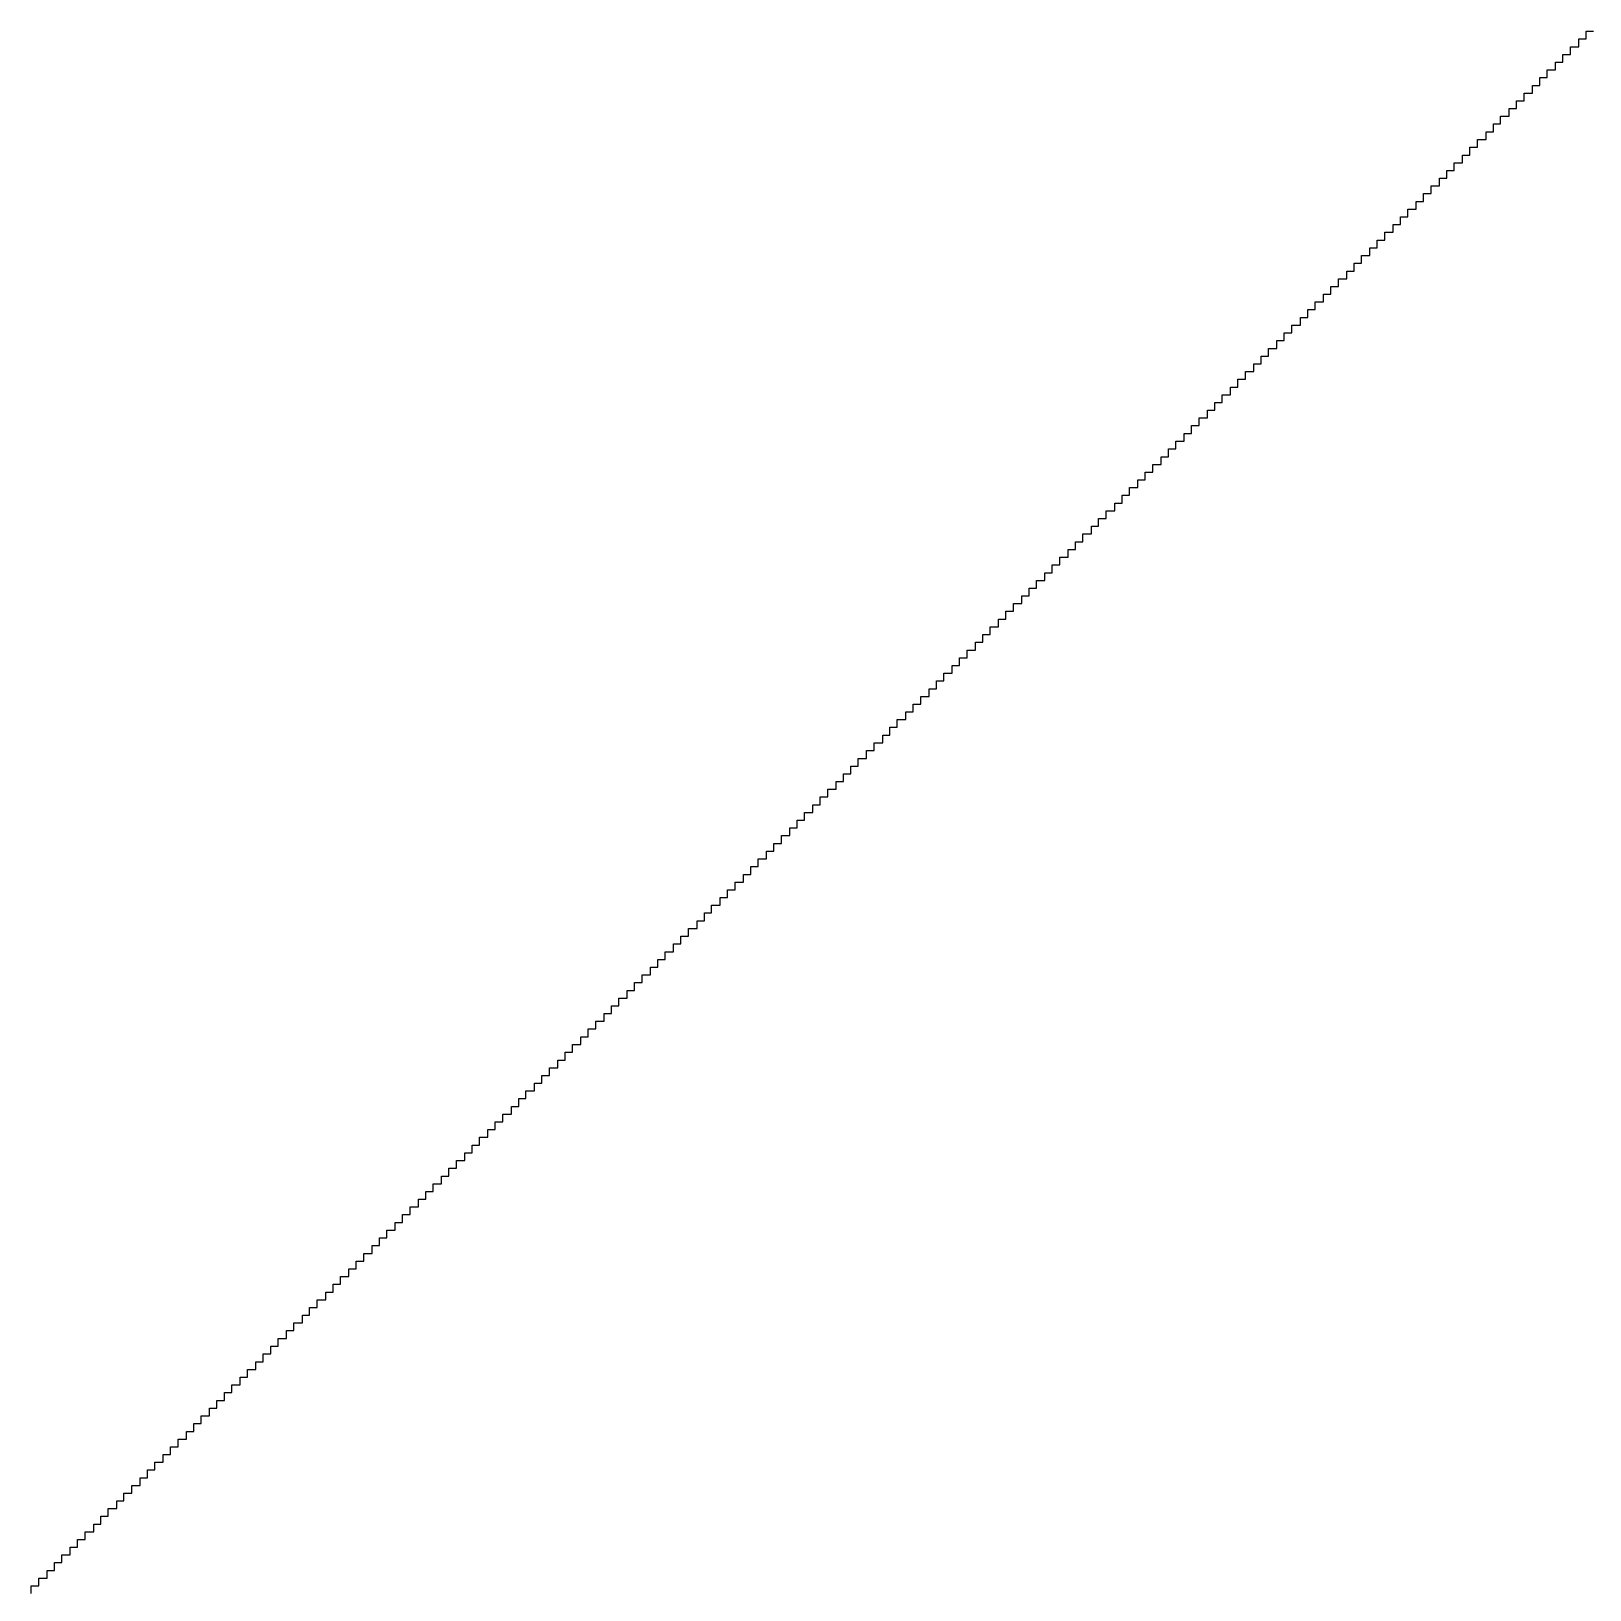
# Model space of a CAD drawing. Extents: x 134.1 to 218.7, y -126.2 to -72.1.
# Drawn here: x 151.564 to 155.829, y -100.52 to -96.255 of the extents above; entities that cross this region are included whole.
import ezdxf

# ---------------------------------------------------------------- set-up
doc = ezdxf.new("R2010")
doc.units = 0
doc.header["$MEASUREMENT"] = 0
doc.layers.add('BLACK', color=7, linetype='CONTINUOUS')

msp = doc.modelspace()

# ---------------------------------------------------------------- linework, layer by layer
at = {"layer": 'BLACK', "linetype": 'CONTINUOUS'}
for p, q in [((155.819, -96.2767), (155.819, -96.2553)), ((155.819, -96.2553), (155.839, -96.2553)), ((155.776, -96.3188), (155.776, -96.2977)), ((155.776, -96.2977), (155.799, -96.2977)), ((155.799, -96.2977), (155.799, -96.2767)), ((155.799, -96.2767), (155.819, -96.2767)), ((155.735, -96.3612), (155.735, -96.3402)), ((155.735, -96.3402), (155.755, -96.3402)), ((155.755, -96.3402), (155.755, -96.3188)), ((155.755, -96.3188), (155.776, -96.3188)), ((155.692, -96.4037), (155.692, -96.3823)), ((155.692, -96.3823), (155.712, -96.3823)), ((155.712, -96.3823), (155.712, -96.3612)), ((155.712, -96.3612), (155.735, -96.3612)), ((155.649, -96.4458), (155.649, -96.4247)), ((155.649, -96.4247), (155.672, -96.4247)), ((155.672, -96.4247), (155.672, -96.4037)), ((155.672, -96.4037), (155.692, -96.4037)), ((155.608, -96.4882), (155.608, -96.4672)), ((155.608, -96.4672), (155.628, -96.4672)), ((155.628, -96.4672), (155.628, -96.4458)), ((155.628, -96.4458), (155.649, -96.4458)), ((155.565, -96.5307), (155.565, -96.5093)), ((155.565, -96.5093), (155.585, -96.5093)), ((155.585, -96.5093), (155.585, -96.4882)), ((155.585, -96.4882), (155.608, -96.4882)), ((155.522, -96.5728), (155.522, -96.5517)), ((155.522, -96.5517), (155.545, -96.5517)), ((155.545, -96.5517), (155.545, -96.5307)), ((155.545, -96.5307), (155.565, -96.5307)), ((155.481, -96.6152), (155.481, -96.5942)), ((155.481, -96.5942), (155.501, -96.5942)), ((155.501, -96.5942), (155.501, -96.5728)), ((155.501, -96.5728), (155.522, -96.5728)), ((155.438, -96.6577), (155.438, -96.6363)), ((155.438, -96.6363), (155.458, -96.6363)), ((155.458, -96.6363), (155.458, -96.6152)), ((155.458, -96.6152), (155.481, -96.6152)), ((155.395, -96.6998), (155.395, -96.6787)), ((155.395, -96.6787), (155.418, -96.6787)), ((155.418, -96.6787), (155.418, -96.6577)), ((155.418, -96.6577), (155.438, -96.6577)), ((155.354, -96.7422), (155.354, -96.7212)), ((155.354, -96.7212), (155.374, -96.7212)), ((155.374, -96.7212), (155.374, -96.6998)), ((155.374, -96.6998), (155.395, -96.6998)), ((155.311, -96.7847), (155.311, -96.7633)), ((155.311, -96.7633), (155.331, -96.7633)), ((155.331, -96.7633), (155.331, -96.7422)), ((155.331, -96.7422), (155.354, -96.7422)), ((155.268, -96.8268), (155.268, -96.8057)), ((155.268, -96.8057), (155.291, -96.8057)), ((155.291, -96.8057), (155.291, -96.7847)), ((155.291, -96.7847), (155.311, -96.7847)), ((155.227, -96.8692), (155.227, -96.8482)), ((155.227, -96.8482), (155.247, -96.8482)), ((155.247, -96.8482), (155.247, -96.8268)), ((155.247, -96.8268), (155.268, -96.8268)), ((155.184, -96.9117), (155.184, -96.8903)), ((155.184, -96.8903), (155.204, -96.8903)), ((155.204, -96.8903), (155.204, -96.8692)), ((155.204, -96.8692), (155.227, -96.8692)), ((155.141, -96.9538), (155.141, -96.9327)), ((155.141, -96.9327), (155.164, -96.9327)), ((155.164, -96.9327), (155.164, -96.9117)), ((155.164, -96.9117), (155.184, -96.9117)), ((155.1, -96.9962), (155.1, -96.9752)), ((155.1, -96.9752), (155.12, -96.9752)), ((155.12, -96.9752), (155.12, -96.9538)), ((155.12, -96.9538), (155.141, -96.9538)), ((155.057, -97.0387), (155.057, -97.0173)), ((155.057, -97.0173), (155.077, -97.0173)), ((155.077, -97.0173), (155.077, -96.9962)), ((155.077, -96.9962), (155.1, -96.9962)), ((155.014, -97.0808), (155.014, -97.0597)), ((155.014, -97.0597), (155.037, -97.0597)), ((155.037, -97.0597), (155.037, -97.0387)), ((155.037, -97.0387), (155.057, -97.0387)), ((154.973, -97.1232), (154.973, -97.1022)), ((154.973, -97.1022), (154.993, -97.1022)), ((154.993, -97.1022), (154.993, -97.0808)), ((154.993, -97.0808), (155.014, -97.0808)), ((154.93, -97.1657), (154.93, -97.1443)), ((154.93, -97.1443), (154.95, -97.1443)), ((154.95, -97.1443), (154.95, -97.1232)), ((154.95, -97.1232), (154.973, -97.1232)), ((154.887, -97.2078), (154.887, -97.1867)), ((154.887, -97.1867), (154.91, -97.1867)), ((154.91, -97.1867), (154.91, -97.1657)), ((154.91, -97.1657), (154.93, -97.1657)), ((154.846, -97.2502), (154.846, -97.2292)), ((154.846, -97.2292), (154.866, -97.2292)), ((154.866, -97.2292), (154.866, -97.2078)), ((154.866, -97.2078), (154.887, -97.2078)), ((154.803, -97.2927), (154.803, -97.2713)), ((154.803, -97.2713), (154.823, -97.2713)), ((154.823, -97.2713), (154.823, -97.2502)), ((154.823, -97.2502), (154.846, -97.2502)), ((154.76, -97.3348), (154.76, -97.3137)), ((154.76, -97.3137), (154.783, -97.3137)), ((154.783, -97.3137), (154.783, -97.2927)), ((154.783, -97.2927), (154.803, -97.2927)), ((154.719, -97.3772), (154.719, -97.3562)), ((154.719, -97.3562), (154.739, -97.3562)), ((154.739, -97.3562), (154.739, -97.3348)), ((154.739, -97.3348), (154.76, -97.3348)), ((154.676, -97.4197), (154.676, -97.3983)), ((154.676, -97.3983), (154.696, -97.3983)), ((154.696, -97.3983), (154.696, -97.3772)), ((154.696, -97.3772), (154.719, -97.3772)), ((154.633, -97.4618), (154.633, -97.4407)), ((154.633, -97.4407), (154.656, -97.4407)), ((154.656, -97.4407), (154.656, -97.4197)), ((154.656, -97.4197), (154.676, -97.4197)), ((154.592, -97.5042), (154.592, -97.4832)), ((154.592, -97.4832), (154.612, -97.4832)), ((154.612, -97.4832), (154.612, -97.4618)), ((154.612, -97.4618), (154.633, -97.4618)), ((154.549, -97.5467), (154.549, -97.5253)), ((154.549, -97.5253), (154.569, -97.5253)), ((154.569, -97.5253), (154.569, -97.5042)), ((154.569, -97.5042), (154.592, -97.5042)), ((154.506, -97.5888), (154.506, -97.5677)), ((154.506, -97.5677), (154.529, -97.5677)), ((154.529, -97.5677), (154.529, -97.5467)), ((154.529, -97.5467), (154.549, -97.5467)), ((154.465, -97.6312), (154.465, -97.6102)), ((154.465, -97.6102), (154.485, -97.6102)), ((154.485, -97.6102), (154.485, -97.5888)), ((154.485, -97.5888), (154.506, -97.5888)), ((154.422, -97.6737), (154.422, -97.6523)), ((154.422, -97.6523), (154.442, -97.6523)), ((154.442, -97.6523), (154.442, -97.6312)), ((154.442, -97.6312), (154.465, -97.6312)), ((154.379, -97.7158), (154.379, -97.6947)), ((154.379, -97.6947), (154.402, -97.6947)), ((154.402, -97.6947), (154.402, -97.6737)), ((154.402, -97.6737), (154.422, -97.6737)), ((154.315, -97.7793), (154.315, -97.7582)), ((154.315, -97.7582), (154.338, -97.7582)), ((154.338, -97.7582), (154.338, -97.7372)), ((154.338, -97.7372), (154.358, -97.7372)), ((154.358, -97.7372), (154.358, -97.7158)), ((154.358, -97.7158), (154.379, -97.7158)), ((154.275, -97.8217), (154.275, -97.8007)), ((154.275, -97.8007), (154.295, -97.8007)), ((154.295, -97.8007), (154.295, -97.7793)), ((154.295, -97.7793), (154.315, -97.7793)), ((154.231, -97.8642), (154.231, -97.8428)), ((154.231, -97.8428), (154.252, -97.8428)), ((154.252, -97.8428), (154.252, -97.8217)), ((154.252, -97.8217), (154.275, -97.8217)), ((154.188, -97.9063), (154.188, -97.8852)), ((154.188, -97.8852), (154.211, -97.8852)), ((154.211, -97.8852), (154.211, -97.8642)), ((154.211, -97.8642), (154.231, -97.8642)), ((154.148, -97.9487), (154.148, -97.9277)), ((154.148, -97.9277), (154.168, -97.9277)), ((154.168, -97.9277), (154.168, -97.9063)), ((154.168, -97.9063), (154.188, -97.9063)), ((154.104, -97.9912), (154.104, -97.9698)), ((154.104, -97.9698), (154.125, -97.9698)), ((154.125, -97.9698), (154.125, -97.9487)), ((154.125, -97.9487), (154.148, -97.9487)), ((154.061, -98.0333), (154.061, -98.0122)), ((154.061, -98.0122), (154.084, -98.0122)), ((154.084, -98.0122), (154.084, -97.9912)), ((154.084, -97.9912), (154.104, -97.9912)), ((154.021, -98.0757), (154.021, -98.0547)), ((154.021, -98.0547), (154.041, -98.0547)), ((154.041, -98.0547), (154.041, -98.0333)), ((154.041, -98.0333), (154.061, -98.0333)), ((153.977, -98.1182), (153.977, -98.0968)), ((153.977, -98.0968), (153.998, -98.0968)), ((153.998, -98.0968), (153.998, -98.0757)), ((153.998, -98.0757), (154.021, -98.0757)), ((153.934, -98.1603), (153.934, -98.1392)), ((153.934, -98.1392), (153.957, -98.1392)), ((153.957, -98.1392), (153.957, -98.1182)), ((153.957, -98.1182), (153.977, -98.1182)), ((153.894, -98.2027), (153.894, -98.1817)), ((153.894, -98.1817), (153.914, -98.1817)), ((153.914, -98.1817), (153.914, -98.1603)), ((153.914, -98.1603), (153.934, -98.1603)), ((153.85, -98.2452), (153.85, -98.2238)), ((153.85, -98.2238), (153.871, -98.2238)), ((153.871, -98.2238), (153.871, -98.2027)), ((153.871, -98.2027), (153.894, -98.2027)), ((153.807, -98.2873), (153.807, -98.2662)), ((153.807, -98.2662), (153.827, -98.2662)), ((153.827, -98.2662), (153.827, -98.2452)), ((153.827, -98.2452), (153.85, -98.2452)), ((153.767, -98.3297), (153.767, -98.3087)), ((153.767, -98.3087), (153.787, -98.3087)), ((153.787, -98.3087), (153.787, -98.2873)), ((153.787, -98.2873), (153.807, -98.2873)), ((153.723, -98.3722), (153.723, -98.3508)), ((153.723, -98.3508), (153.744, -98.3508)), ((153.744, -98.3508), (153.744, -98.3297)), ((153.744, -98.3297), (153.767, -98.3297)), ((153.68, -98.4143), (153.68, -98.3932)), ((153.68, -98.3932), (153.703, -98.3932)), ((153.703, -98.3932), (153.703, -98.3722)), ((153.703, -98.3722), (153.723, -98.3722)), ((153.64, -98.4567), (153.64, -98.4357)), ((153.64, -98.4357), (153.66, -98.4357)), ((153.66, -98.4357), (153.66, -98.4143)), ((153.66, -98.4143), (153.68, -98.4143)), ((153.596, -98.4992), (153.596, -98.4778)), ((153.596, -98.4778), (153.617, -98.4778)), ((153.617, -98.4778), (153.617, -98.4567)), ((153.617, -98.4567), (153.64, -98.4567)), ((153.553, -98.5413), (153.553, -98.5202)), ((153.553, -98.5202), (153.576, -98.5202)), ((153.576, -98.5202), (153.576, -98.4992)), ((153.576, -98.4992), (153.596, -98.4992)), ((153.513, -98.5837), (153.513, -98.5627)), ((153.513, -98.5627), (153.533, -98.5627)), ((153.533, -98.5627), (153.533, -98.5413)), ((153.533, -98.5413), (153.553, -98.5413)), ((153.469, -98.6262), (153.469, -98.6048)), ((153.469, -98.6048), (153.49, -98.6048)), ((153.49, -98.6048), (153.49, -98.5837)), ((153.49, -98.5837), (153.513, -98.5837)), ((153.426, -98.6683), (153.426, -98.6472)), ((153.426, -98.6472), (153.449, -98.6472)), ((153.449, -98.6472), (153.449, -98.6262)), ((153.449, -98.6262), (153.469, -98.6262)), ((153.386, -98.7107), (153.386, -98.6897)), ((153.386, -98.6897), (153.406, -98.6897)), ((153.406, -98.6897), (153.406, -98.6683)), ((153.406, -98.6683), (153.426, -98.6683)), ((153.342, -98.7532), (153.342, -98.7318)), ((153.342, -98.7318), (153.363, -98.7318)), ((153.363, -98.7318), (153.363, -98.7107)), ((153.363, -98.7107), (153.386, -98.7107)), ((153.299, -98.7953), (153.299, -98.7742)), ((153.299, -98.7742), (153.322, -98.7742)), ((153.322, -98.7742), (153.322, -98.7532)), ((153.322, -98.7532), (153.342, -98.7532)), ((153.259, -98.8377), (153.259, -98.8167)), ((153.259, -98.8167), (153.279, -98.8167)), ((153.279, -98.8167), (153.279, -98.7953)), ((153.279, -98.7953), (153.299, -98.7953)), ((153.215, -98.8802), (153.215, -98.8588)), ((153.215, -98.8588), (153.236, -98.8588)), ((153.236, -98.8588), (153.236, -98.8377)), ((153.236, -98.8377), (153.259, -98.8377)), ((153.172, -98.9223), (153.172, -98.9012)), ((153.172, -98.9012), (153.195, -98.9012)), ((153.195, -98.9012), (153.195, -98.8802)), ((153.195, -98.8802), (153.215, -98.8802)), ((153.132, -98.9647), (153.132, -98.9437)), ((153.132, -98.9437), (153.152, -98.9437)), ((153.152, -98.9437), (153.152, -98.9223)), ((153.152, -98.9223), (153.172, -98.9223)), ((153.088, -99.0072), (153.088, -98.9858)), ((153.088, -98.9858), (153.109, -98.9858)), ((153.109, -98.9858), (153.109, -98.9647)), ((153.109, -98.9647), (153.132, -98.9647)), ((153.045, -99.0493), (153.045, -99.0282)), ((153.045, -99.0282), (153.068, -99.0282)), ((153.068, -99.0282), (153.068, -99.0072)), ((153.068, -99.0072), (153.088, -99.0072)), ((153.005, -99.0917), (153.005, -99.0707)), ((153.005, -99.0707), (153.025, -99.0707)), ((153.025, -99.0707), (153.025, -99.0493)), ((153.025, -99.0493), (153.045, -99.0493)), ((152.961, -99.1342), (152.961, -99.1128)), ((152.961, -99.1128), (152.982, -99.1128)), ((152.982, -99.1128), (152.982, -99.0917)), ((152.982, -99.0917), (153.005, -99.0917)), ((152.918, -99.1763), (152.918, -99.1552)), ((152.918, -99.1552), (152.941, -99.1552)), ((152.941, -99.1552), (152.941, -99.1342)), ((152.941, -99.1342), (152.961, -99.1342)), ((152.878, -99.2188), (152.878, -99.1977)), ((152.878, -99.1977), (152.898, -99.1977)), ((152.898, -99.1977), (152.898, -99.1763)), ((152.898, -99.1763), (152.918, -99.1763)), ((152.834, -99.2612), (152.834, -99.2398)), ((152.834, -99.2398), (152.855, -99.2398)), ((152.855, -99.2398), (152.855, -99.2188)), ((152.855, -99.2188), (152.878, -99.2188)), ((152.791, -99.3033), (152.791, -99.2822)), ((152.791, -99.2822), (152.814, -99.2822)), ((152.814, -99.2822), (152.814, -99.2612)), ((152.814, -99.2612), (152.834, -99.2612)), ((152.751, -99.3457), (152.751, -99.3247)), ((152.751, -99.3247), (152.771, -99.3247)), ((152.771, -99.3247), (152.771, -99.3033)), ((152.771, -99.3033), (152.791, -99.3033)), ((152.707, -99.3882), (152.707, -99.3668)), ((152.707, -99.3668), (152.728, -99.3668)), ((152.728, -99.3668), (152.728, -99.3457)), ((152.728, -99.3457), (152.751, -99.3457)), ((152.664, -99.4303), (152.664, -99.4093)), ((152.664, -99.4093), (152.687, -99.4093)), ((152.687, -99.4093), (152.687, -99.3882)), ((152.687, -99.3882), (152.707, -99.3882)), ((152.624, -99.4727), (152.624, -99.4517)), ((152.624, -99.4517), (152.644, -99.4517)), ((152.644, -99.4517), (152.644, -99.4303)), ((152.644, -99.4303), (152.664, -99.4303)), ((152.58, -99.5152), (152.58, -99.4938)), ((152.58, -99.4938), (152.601, -99.4938)), ((152.601, -99.4938), (152.601, -99.4727)), ((152.601, -99.4727), (152.624, -99.4727)), ((152.537, -99.5573), (152.537, -99.5362)), ((152.537, -99.5362), (152.56, -99.5362)), ((152.56, -99.5362), (152.56, -99.5152)), ((152.56, -99.5152), (152.58, -99.5152)), ((152.497, -99.5998), (152.497, -99.5787)), ((152.497, -99.5787), (152.517, -99.5787)), ((152.517, -99.5787), (152.517, -99.5573)), ((152.517, -99.5573), (152.537, -99.5573)), ((152.453, -99.6422), (152.453, -99.6208)), ((152.453, -99.6208), (152.474, -99.6208)), ((152.474, -99.6208), (152.474, -99.5998)), ((152.474, -99.5998), (152.497, -99.5998)), ((152.41, -99.6843), (152.41, -99.6632)), ((152.41, -99.6632), (152.433, -99.6632)), ((152.433, -99.6632), (152.433, -99.6422)), ((152.433, -99.6422), (152.453, -99.6422)), ((152.37, -99.7267), (152.37, -99.7057)), ((152.37, -99.7057), (152.39, -99.7057)), ((152.39, -99.7057), (152.39, -99.6843)), ((152.39, -99.6843), (152.41, -99.6843)), ((152.326, -99.7692), (152.326, -99.7478)), ((152.326, -99.7478), (152.347, -99.7478)), ((152.347, -99.7478), (152.347, -99.7267)), ((152.347, -99.7267), (152.37, -99.7267)), ((152.283, -99.8113), (152.283, -99.7903)), ((152.283, -99.7903), (152.306, -99.7903)), ((152.306, -99.7903), (152.306, -99.7692)), ((152.306, -99.7692), (152.326, -99.7692)), ((152.24, -99.8537), (152.24, -99.8327)), ((152.24, -99.8327), (152.263, -99.8327)), ((152.263, -99.8327), (152.263, -99.8113)), ((152.263, -99.8113), (152.283, -99.8113)), ((152.199, -99.8962), (152.199, -99.8748)), ((152.199, -99.8748), (152.22, -99.8748)), ((152.22, -99.8748), (152.22, -99.8537)), ((152.22, -99.8537), (152.24, -99.8537)), ((152.156, -99.9383), (152.156, -99.9172)), ((152.156, -99.9172), (152.179, -99.9172)), ((152.179, -99.9172), (152.179, -99.8962)), ((152.179, -99.8962), (152.199, -99.8962)), ((152.113, -99.9808), (152.113, -99.9597)), ((152.113, -99.9597), (152.136, -99.9597)), ((152.136, -99.9597), (152.136, -99.9383)), ((152.136, -99.9383), (152.156, -99.9383)), ((152.072, -100.023), (152.072, -100.002)), ((152.072, -100.002), (152.093, -100.002)), ((152.093, -100.002), (152.093, -99.9808)), ((152.093, -99.9808), (152.113, -99.9808)), ((152.029, -100.065), (152.029, -100.044)), ((152.029, -100.044), (152.052, -100.044)), ((152.052, -100.044), (152.052, -100.023)), ((152.052, -100.023), (152.072, -100.023)), ((151.989, -100.108), (151.989, -100.087)), ((151.989, -100.087), (152.009, -100.087)), ((152.009, -100.087), (152.009, -100.065)), ((152.009, -100.065), (152.029, -100.065)), ((151.945, -100.15), (151.945, -100.129)), ((151.945, -100.129), (151.966, -100.129)), ((151.966, -100.129), (151.966, -100.108)), ((151.966, -100.108), (151.989, -100.108)), ((151.902, -100.192), (151.902, -100.171)), ((151.902, -100.171), (151.925, -100.171)), ((151.925, -100.171), (151.925, -100.15)), ((151.925, -100.15), (151.945, -100.15)), ((151.862, -100.235), (151.862, -100.214)), ((151.862, -100.214), (151.882, -100.214)), ((151.882, -100.214), (151.882, -100.192)), ((151.882, -100.192), (151.902, -100.192)), ((151.818, -100.277), (151.818, -100.256)), ((151.818, -100.256), (151.839, -100.256)), ((151.839, -100.256), (151.839, -100.235)), ((151.839, -100.235), (151.862, -100.235)), ((151.775, -100.319), (151.775, -100.298)), ((151.775, -100.298), (151.798, -100.298)), ((151.798, -100.298), (151.798, -100.277)), ((151.798, -100.277), (151.818, -100.277)), ((151.735, -100.362), (151.735, -100.341)), ((151.735, -100.341), (151.755, -100.341)), ((151.755, -100.341), (151.755, -100.319)), ((151.755, -100.319), (151.775, -100.319)), ((151.691, -100.404), (151.691, -100.383)), ((151.691, -100.383), (151.712, -100.383)), ((151.712, -100.383), (151.712, -100.362)), ((151.712, -100.362), (151.735, -100.362)), ((151.648, -100.446), (151.648, -100.425)), ((151.648, -100.425), (151.671, -100.425)), ((151.671, -100.425), (151.671, -100.404)), ((151.671, -100.404), (151.691, -100.404)), ((151.608, -100.489), (151.608, -100.468)), ((151.608, -100.468), (151.628, -100.468)), ((151.628, -100.468), (151.628, -100.446)), ((151.628, -100.446), (151.648, -100.446)), ((151.564, -100.531), (151.564, -100.51)), ((151.564, -100.51), (151.585, -100.51)), ((151.585, -100.51), (151.585, -100.489)), ((151.585, -100.489), (151.608, -100.489))]:
    msp.add_line(p, q, dxfattribs=at)

doc.saveas('drawing.dxf')
